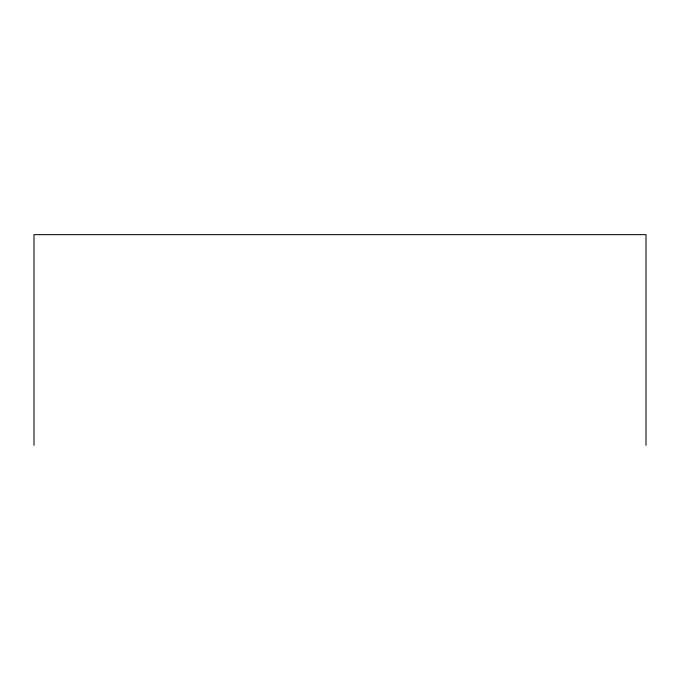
<?xml version="1.0" encoding="UTF-8"?>
<svg xmlns="http://www.w3.org/2000/svg" width="680" height="680" viewBox="0 0 680 680"><rect width="100%" height="100%" fill="white"/><g stroke="black" fill="none" stroke-linecap="round" stroke-linejoin="round"><path stroke-width="1.02" d="M646 445.34L646 234.659L34 234.659L34 445.34"/></g></svg>
